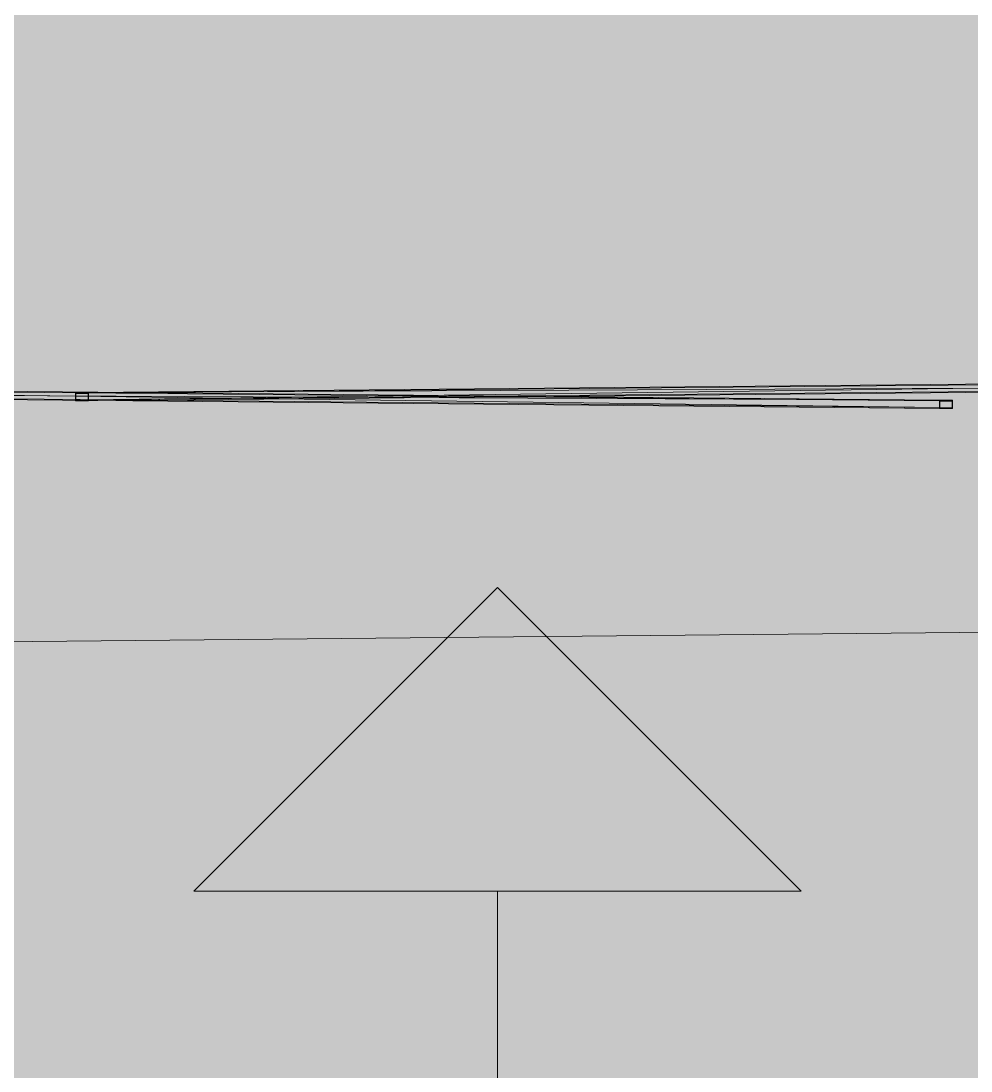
# Model space of a CAD drawing. Header units: millimetres. Extents: x 141848 to 1648660, y -821378 to -151356.
# Drawn here: x 157239 to 159977, y -273224 to -270199 of the extents above; entities that cross this region are included whole.
import ezdxf

# ---------------------------------------------------------------- set-up
doc = ezdxf.new("R2010")
doc.units = ezdxf.units.MM
doc.header["$MEASUREMENT"] = 0
doc.linetypes.add('HIDDEN', pattern=[0.375, 0.25, -0.125])
doc.layers.add('Divers - Dessin général', color=7, linetype='Continuous')

# ---------------------------------------------------------------- blocks, each defined once
blk = doc.blocks.new('Forme_105_1')
at = {"color": 7, "linetype": 'Continuous', "lineweight": 20, "flags": 128}
for points in [[(154816.6, -271245.2), (154816.4, -271264.4)], [(155343.1, -271250.2), (154816.6, -271245.2)], [(154816.6, -271245.2), (155343, -271252.2)], [(155343, -271252.2), (159886.5, -271312.4)], [(159886.7, -271293.2), (155343.1, -271250.2)], [(155368.1, -271250.4), (155574.6, -271252.4)], [(155342.9, -271269.4), (154816.4, -271264.4)], [(155342.9, -271267.5), (155574.4, -271268.8)], [(155342.9, -271269.4), (155574.4, -271271.6)], [(155342.9, -271269.4), (155542.6, -271271.3)], [(159886.5, -271312.4), (155342.9, -271269.4)], [(159886.5, -271312.4), (159886.7, -271293.2)], [(159922.4, -271312.8), (159886.5, -271312.4)], [(159886.7, -271293.2), (159922.6, -271293.6)], [(159886.7, -271293.4), (159922.6, -271293.6)], [(159922.6, -271293.6), (159922.4, -271312.8)]]:
    blk.add_lwpolyline(points, dxfattribs=at)
at = {"color": 212, "linetype": 'Continuous', "lineweight": 5, "true_color": 0xcb00cc, "flags": 128}
for points in [[(155343.1, -271250.2), (155343, -271252.2), (155342.9, -271269.4)], [(155574.6, -271252.4), (155368.1, -271250.4), (155343.1, -271250.2)], [(155574.4, -271271.6), (155574.4, -271268.8), (155574.6, -271252.4)], [(155342.9, -271269.4), (155542.6, -271271.3), (155574.4, -271271.6)]]:
    blk.add_lwpolyline(points, dxfattribs=at)
blk = doc.blocks.new('Forme_106_1')
at = {"color": 7, "linetype": 'Continuous', "lineweight": 20, "flags": 128}
for points in [[(154815.7, -271242.8), (154815.5, -271266.8)], [(154815.7, -271242.8), (155336.1, -271247.7)], [(155579.8, -271250), (155336.1, -271247.7)], [(155336.1, -271247.7), (155546.3, -271249.7)], [(155336.1, -271247.7), (159885.7, -271290.8)], [(155336.1, -271250), (155579.8, -271253.5)], [(154815.5, -271266.8), (155335.9, -271269.3)], [(154815.5, -271266.8), (155335.9, -271271.7)], [(155335.9, -271269.3), (159885.7, -271290.8)], [(155335.9, -271271.7), (159885.5, -271314.8)], [(155579.6, -271274), (155362, -271272)], [(159885.7, -271290.8), (159885.5, -271314.8)], [(159885.5, -271314.8), (159886.7, -271293.2)], [(159885.5, -271314.8), (159886.5, -271312.4)], [(159885.5, -271314.8), (159923.3, -271315.2)], [(159886.7, -271293.2), (159885.7, -271290.8)], [(159885.7, -271290.8), (159923.6, -271291.2)], [(159885.7, -271290.8), (159922.6, -271293.6)], [(159886.7, -271293.2), (159886.5, -271312.4)], [(159886.5, -271312.4), (159922.4, -271312.8)], [(159886.5, -271312.4), (159923.3, -271315.2)], [(159922.6, -271293.6), (159886.7, -271293.2)], [(159922.4, -271312.8), (159922.6, -271293.6)], [(159922.4, -271312.8), (159923.3, -271315.2)], [(159922.6, -271293.6), (159923.6, -271291.2)], [(159922.6, -271293.6), (159923.3, -271315.2)], [(159923.6, -271291.2), (159923.3, -271315.2)]]:
    blk.add_lwpolyline(points, dxfattribs=at)
at = {"color": 212, "linetype": 'Continuous', "lineweight": 5, "true_color": 0xcb00cc, "flags": 128}
for points in [[(155336.1, -271247.7), (155335.9, -271269.3), (155335.9, -271271.7)], [(155579.8, -271250), (155546.3, -271249.7), (155336.1, -271247.7)], [(155579.6, -271274), (155579.8, -271253.5), (155579.8, -271250)], [(155335.9, -271271.7), (155362, -271272), (155579.6, -271274)]]:
    blk.add_lwpolyline(points, dxfattribs=at)
blk = doc.blocks.new('Forme_120_1')
at = {"color": 7, "linetype": 'Continuous', "lineweight": 20, "flags": 128}
for points in [[(161976.3, -271228.2), (162502.7, -271223.2)], [(162502.7, -271223.2), (161976.3, -271230.2)], [(162502.7, -271223.2), (162502.9, -271242.4)], [(157432.7, -271271.2), (161976.3, -271228.2)], [(161976.3, -271230.2), (157432.9, -271290.4)], [(157432.9, -271290.4), (161976.4, -271247.4)], [(161951.3, -271228.4), (161744.8, -271230.4)], [(161976.4, -271245.5), (161744.9, -271246.8)], [(161976.4, -271247.4), (161744.9, -271249.6)], [(161976.4, -271247.4), (161776.7, -271249.3)], [(161976.4, -271247.4), (162502.9, -271242.4)], [(157432.7, -271271.2), (157396.7, -271271.6)], [(157432.7, -271271.4), (157396.7, -271271.6)], [(157396.7, -271271.6), (157396.9, -271290.8)], [(157432.9, -271290.4), (157432.7, -271271.2)], [(157396.9, -271290.8), (157432.9, -271290.4)]]:
    blk.add_lwpolyline(points, dxfattribs=at)
at = {"color": 212, "linetype": 'Continuous', "lineweight": 5, "true_color": 0xcb00cc, "flags": 128}
for points in [[(161976.3, -271228.2), (161951.3, -271228.4), (161744.8, -271230.4)], [(161744.8, -271230.4), (161744.9, -271246.8), (161744.9, -271249.6)], [(161744.9, -271249.6), (161776.7, -271249.3), (161976.4, -271247.4)], [(161976.4, -271247.4), (161976.3, -271230.2), (161976.3, -271228.2)]]:
    blk.add_lwpolyline(points, dxfattribs=at)
blk = doc.blocks.new('Forme_121_1')
at = {"color": 7, "linetype": 'Continuous', "lineweight": 20, "flags": 128}
for points in [[(161983.2, -271225.7), (157433.6, -271268.8)], [(161739.5, -271228), (161983.2, -271225.7)], [(161983.2, -271225.7), (161773.1, -271227.7)], [(162503.6, -271220.8), (161983.2, -271225.7)], [(162503.6, -271220.8), (162503.9, -271244.8)], [(161983.4, -271247.2), (157433.6, -271268.8)], [(161983.4, -271249.7), (157433.8, -271292.8)], [(161983.2, -271228), (161739.5, -271231.5)], [(161739.7, -271252), (161957.3, -271250)], [(162503.9, -271244.8), (161983.4, -271247.2)], [(162503.9, -271244.8), (161983.4, -271249.7)], [(157433.6, -271268.8), (157395.8, -271269.2)], [(157396.7, -271271.6), (157395.8, -271269.2)], [(157395.8, -271269.2), (157396, -271293.2)], [(157396.7, -271271.6), (157396, -271293.2)], [(157433.6, -271268.8), (157396.7, -271271.6)], [(157396.7, -271271.6), (157432.7, -271271.2)], [(157396.9, -271290.8), (157396.7, -271271.6)], [(157432.7, -271271.2), (157433.6, -271268.8)], [(157432.7, -271271.2), (157432.9, -271290.4)], [(157433.8, -271292.8), (157432.7, -271271.2)], [(157433.6, -271268.8), (157433.8, -271292.8)], [(157432.9, -271290.4), (157396, -271293.2)], [(157396.9, -271290.8), (157396, -271293.2)], [(157433.8, -271292.8), (157396, -271293.2)], [(157432.9, -271290.4), (157396.9, -271290.8)], [(157433.8, -271292.8), (157432.9, -271290.4)]]:
    blk.add_lwpolyline(points, dxfattribs=at)
at = {"color": 212, "linetype": 'Continuous', "lineweight": 5, "true_color": 0xcb00cc, "flags": 128}
for points in [[(161983.2, -271225.7), (161773.1, -271227.7), (161739.5, -271228)], [(161983.4, -271249.7), (161983.4, -271247.2), (161983.2, -271225.7)], [(161739.5, -271228), (161739.5, -271231.5), (161739.7, -271252)], [(161739.7, -271252), (161957.3, -271250), (161983.4, -271249.7)]]:
    blk.add_lwpolyline(points, dxfattribs=at)
blk = doc.blocks.new('Ligne_2_1', base_point=(158612, -275066.1))
at = {"linetype": 'Continuous', "lineweight": 5, "true_color": 0x990000}
blk.add_hatch(color=14, dxfattribs=at).paths.add_polyline_path([(158612, -271830.4), (157737, -272705.4), (159487, -272705.4)])
at = {"color": 14, "linetype": 'Continuous', "lineweight": 5, "true_color": 0x990000}
for p, q in [((158612, -271830.4), (157737, -272705.4)), ((158612, -271830.4), (159487, -272705.4)), ((159487, -272705.4), (157737, -272705.4))]:
    blk.add_line(p, q, dxfattribs=at)
at = {"color": 12, "linetype": 'HIDDEN', "lineweight": 5, "true_color": 0xcc0000}
blk.add_line((158612, -275066.1), (158612, -272705.4), dxfattribs=at)

msp = doc.modelspace()

# ---------------------------------------------------------------- hatches: boundary and pattern name
at = {"linetype": 'Continuous', "lineweight": 0, "true_color": 0x6f6f6f}
h = msp.add_hatch(color=8, dxfattribs=at)
h.paths.add_polyline_path([(141848.442, -295062.571), (269220.821, -293826.868), (269220.821, -270902.734), (268763.049, -270902.734), (254213.6, -271040.575), (254213.6, -163437.635), (153156.2, -163437.635), (153156.2, -271040.575), (153182.962, -271040.57), (153183.146, -272000.514, -0.40942736), (149183.681, -275935.042), (141848.442, -275935.042)])
h.paths.add_polyline_path([(158435.584, -260639.953), (155145.584, -260639.953), (155145.584, -248364.953), (155145.584, -243089.974), (155145.584, -242189.974), (158435.584, -242189.974)], flags=0)
h.paths.add_polyline_path([(161503.433, -171995.57), (161503.433, -193810.571), (161503.433, -230015.57), (161503.433, -260810.571), (196775.042, -260810.571), (196775.042, -222495.57), (186955.542, -222495.57), (186955.542, -218295.57), (196754.55, -218295.57), (196754.55, -208495.57), (196754.55, -204495.57), (193355.542, -204495.57), (193355.542, -195161.535), (195576.034, -195161.535), (195576.034, -189810.571), (217850.068, -189810.571), (217850.068, -262266.885), (245610.045, -262266.885), (245610.045, -253395.571), (245626.034, -253395.571), (246426.034, -253395.571), (247826.034, -253395.571), (247826.034, -248005.571), (247826.034, -246605.571), (245626.034, -246605.571), (245610.045, -246605.571), (245610.045, -171995.57), (212806.28, -171995.57)], flags=0)
h.paths.add_polyline_path([(162737.042, -269433.913, -0.09031866), (162858.773, -268727.623, -0.20144873), (163912.639, -267592.74, -0.10421145), (164718.006, -267415.055), (165317.979, -267409.371, -0.10404461), (166125.354, -267571.244, -0.23825546), (167284.257, -268953.318, -0.05518862), (167336.836, -269390.334), (167338.931, -269611.438), (167351.046, -270890.267), (167092.583, -271892.761, -0.26794919), (165370.083, -272909.124), (164770.11, -272914.808, -0.19371746), (163379.252, -272370.185, -0.07056876), (163028.663, -271931.262, -0.1316525), (162751.253, -270933.845)], flags=0)
h.paths.add_polyline_path([(175327.752, -275599.002, -0.4157911), (173316.986, -273599.031), (173316.986, -273452.052), (173330.488, -267377.824, -0.3805567), (175316.986, -265609.826), (175394.714, -265609.826), (175394.714, -270609.826), (190394.714, -270609.826), (190394.714, -265609.826), (195356.191, -265609.826, -0.41421356), (196856.191, -267109.826), (196856.191, -273660.699, -0.34550161), (195137.285, -275433.432)], flags=0)
h.paths.add_polyline_path([(205510.093, -271504.083, -0.13447393), (205230.948, -270484.937), (205230.948, -268984.937, -0.41421356), (207230.948, -266984.937), (207830.948, -266984.937, -0.41421356), (209830.948, -268984.937), (209830.948, -270484.937, -0.12882035), (209574.03, -271465.581, -0.27093629), (207830.948, -272484.937), (207230.948, -272484.937, -0.26498)], flags=0)
h.paths.add_polyline_path([(217862.687, -273329.325), (217869.949, -267730.336, -0.09856151), (218100.718, -266943.721), (218117.681, -266951.545, -0.258849), (219955.479, -265605.827), (219953.141, -265587.294), (220637.569, -265587.294), (220637.569, -265687.294), (220637.569, -270687.294), (250537.569, -270687.294), (250537.569, -265687.294), (252208.004, -265687.294), (254186.294, -265687.294), (254186.294, -267687.294), (254186.294, -271062.255, 0.00134576), (254186.323, -271073.021), (254197.209, -273095.233, -0.41421356), (252208.004, -275105.97), (243484.534, -275105.97, -0.00518896), (243431.438, -275116.103), (235447.992, -275196.191), (220071.012, -275253.24, -0.38655333), (217873.089, -273475.385, -0.02518922)], flags=0)

# ---------------------------------------------------------------- linework, layer by layer
at = {"color": 7, "linetype": 'Continuous', "lineweight": 20, "flags": 128}
for points in [[(161983.193, -271225.708), (157433.595, -271268.81)], [(157432.672, -271271.219), (161976.264, -271228.173)], [(161976.283, -271230.167), (157432.854, -271290.418)], [(157432.854, -271290.418), (161976.446, -271247.372)], [(161983.397, -271247.243), (157433.595, -271268.81)], [(161983.42, -271249.706), (157433.822, -271292.809)], [(157433.595, -271268.81), (157395.779, -271269.169)], [(157396.747, -271271.559), (157395.779, -271269.169)], [(157395.779, -271269.169), (157396.006, -271293.167)], [(157396.747, -271271.559), (157396.006, -271293.167)], [(157433.595, -271268.81), (157396.747, -271271.559)], [(157432.672, -271271.219), (157396.747, -271271.559)], [(157396.747, -271271.559), (157432.672, -271271.219)], [(157432.673, -271271.355), (157396.747, -271271.559)], [(157396.747, -271271.559), (157396.929, -271290.759)], [(157396.929, -271290.759), (157396.747, -271271.559)], [(157432.672, -271271.219), (157433.595, -271268.81)], [(157432.854, -271290.418), (157432.672, -271271.219)], [(157432.672, -271271.219), (157432.854, -271290.418)], [(157433.822, -271292.809), (157432.672, -271271.219)], [(157433.595, -271268.81), (157433.822, -271292.809)], [(157432.854, -271290.418), (157396.006, -271293.167)], [(157396.929, -271290.759), (157396.006, -271293.167)], [(157433.822, -271292.809), (157396.006, -271293.167)], [(157396.929, -271290.759), (157432.854, -271290.418)], [(157432.854, -271290.418), (157396.929, -271290.759)], [(157433.822, -271292.809), (157432.854, -271290.418)]]:
    msp.add_lwpolyline(points, dxfattribs=at)
at = {"layer": 'Divers - Dessin général', "color": 14, "linetype": 'Continuous', "lineweight": 5, "true_color": 0x990000}
msp.add_lwpolyline([(254205.676, -163437.635), (254186.294, -271067.638), (152856.388, -272027.634), (152839.018, -197317.635), (152835.676, -163437.635)], close=True, dxfattribs=at)

# ---------------------------------------------------------------- block references
at = {"linetype": 'Continuous', "lineweight": 0}
for name in ['Forme_121_1', 'Forme_120_1', 'Forme_106_1', 'Forme_105_1']:
    msp.add_blockref(name, (0, 0), dxfattribs=at)
at = {"color": 12, "linetype": 'HIDDEN', "lineweight": 5, "true_color": 0xcc0000}
msp.add_blockref('Ligne_2_1', (158612.005, -275066.066), dxfattribs=at)

doc.saveas('drawing.dxf')
